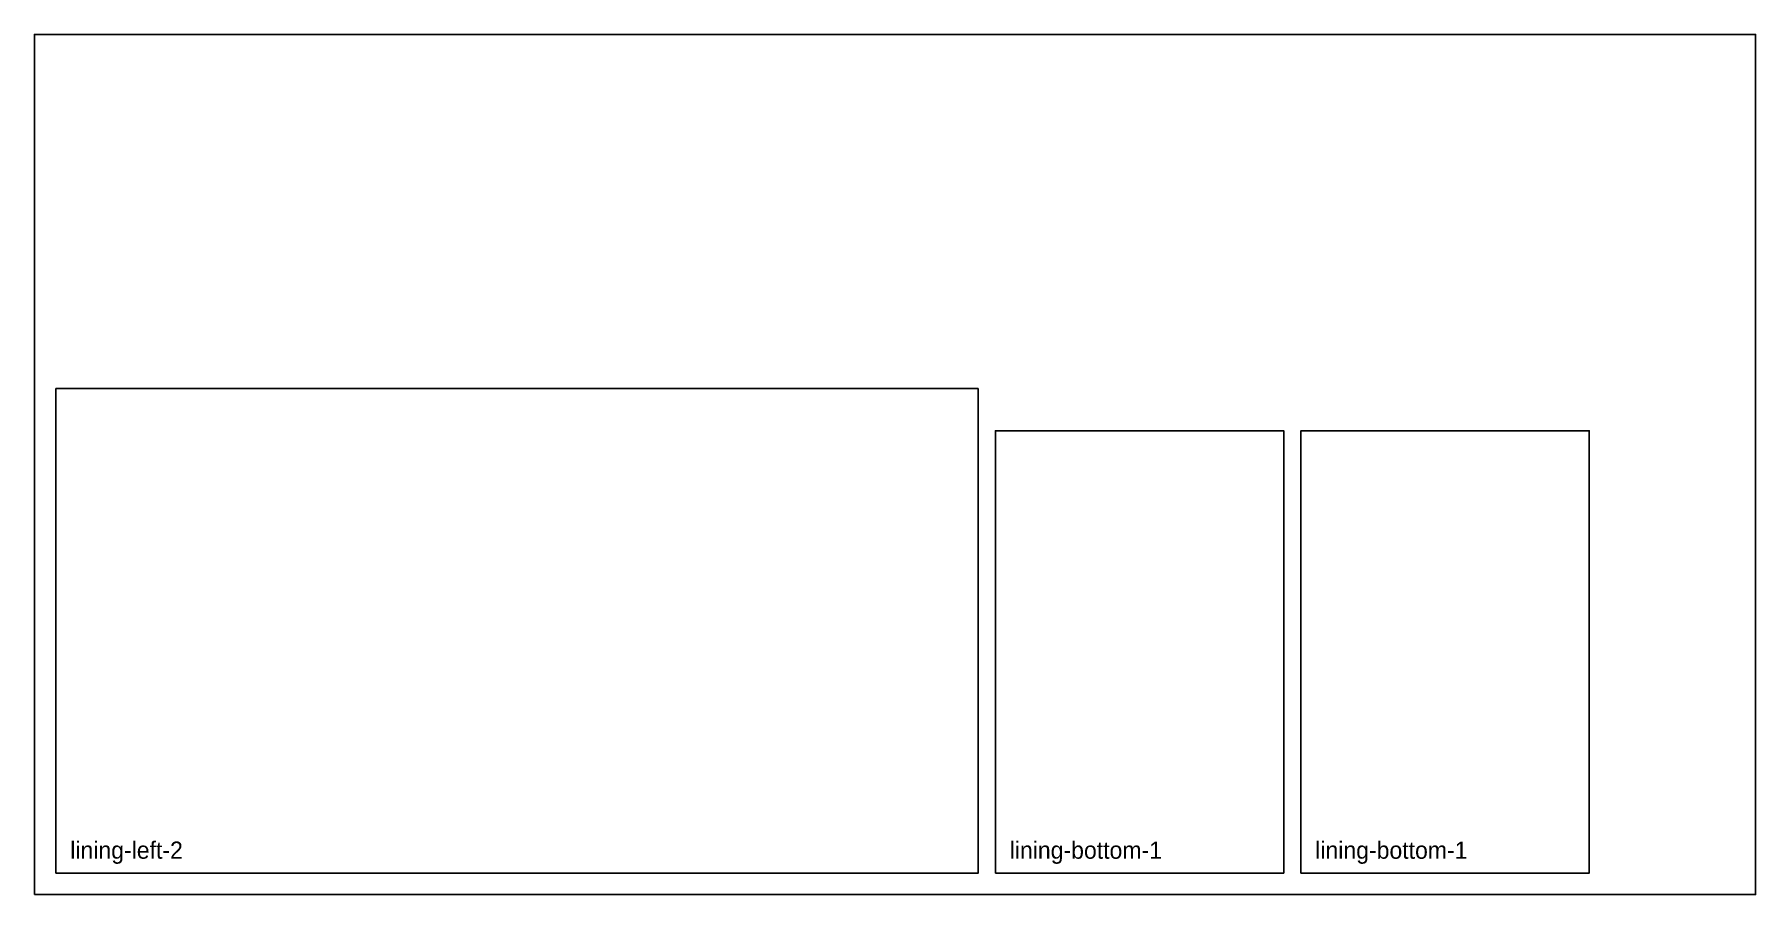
# Model space of a CAD drawing. Header units: millimetres. Extents: x 0 to 1200, y 0 to 600.
import ezdxf

# ---------------------------------------------------------------- set-up
doc = ezdxf.new("R2010")
doc.units = ezdxf.units.MM
doc.layers.add('CUT_OUTSIDE', color=1, linetype='Continuous')

msp = doc.modelspace()

# ---------------------------------------------------------------- linework, layer by layer
at = {"layer": 'CUT_OUTSIDE'}
for points in [[(658, 353), (15, 353), (15, 15), (658, 15), (658, 353)], [(670, 15), (871, 15), (871, 323.5), (670, 323.5), (670, 15)], [(883, 15), (1084, 15), (1084, 323.5), (883, 323.5), (883, 15)]]:
    msp.add_lwpolyline(points, close=True, dxfattribs=at)
at = {"layer": 'SHEET_EDGE'}
msp.add_lwpolyline([(0, 0), (1200, 0), (1200, 600), (0, 600)], close=True, dxfattribs=at)

# ---------------------------------------------------------------- texts
at = {"layer": 'NOTES'}
for s, p in [('lining-left-2', (25, 25)), ('lining-bottom-1', (680, 25)), ('lining-bottom-1', (893, 25))]:
    msp.add_text(s, height=12, dxfattribs=at).set_placement(p)

doc.saveas('drawing.dxf')
